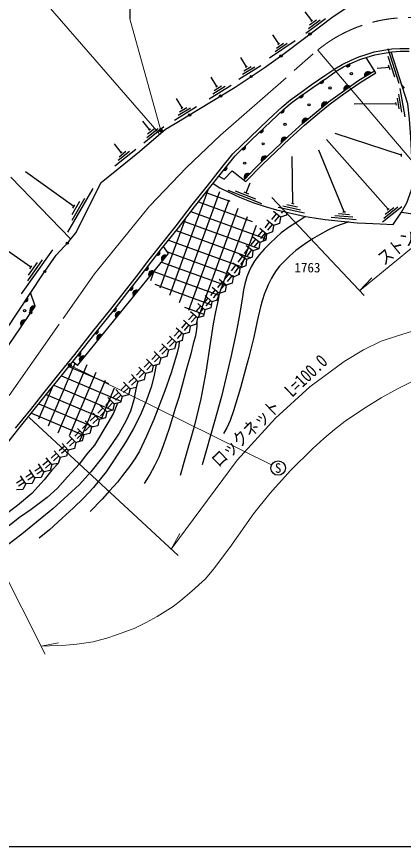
# Model space of a CAD drawing. Units: millimetres, scale not verified. Extents: x 40000 to 680000, y 20000 to 380000.
# Drawn here: x 402174 to 455494, y 205000 to 319441 of the extents above; entities that cross this region are included whole.
import ezdxf
from ezdxf.enums import TextEntityAlignment as Align

# ---------------------------------------------------------------- set-up
doc = ezdxf.new("R2010")
doc.units = ezdxf.units.MM
doc.header["$LTSCALE"] = 1000
doc.linetypes.add('CHAIN', pattern=[18.5, 12, -1.5, 3.5, -1.5])
for name, color, linetype, lineweight in [('M-BGD', 7, 'Continuous', 25), ('M-BMK', 2, 'CHAIN', 13), ('M-STR-HTXT', 7, 'Continuous', 13), ('M-STR-STRC', 7, 'Continuous', 25), ('M-TTL-BAND', 7, 'Continuous', 25)]:
    doc.layers.add(name, color=color, linetype=linetype, lineweight=lineweight)
doc.layers.add('M-BMK-HTXT', color=7, linetype='Continuous')
doc.styles.add('ＭＳ ゴシック', font='')
doc.styles.get('ＭＳ ゴシック').set_extended_font_data('MS Gothic')

msp = doc.modelspace()

# ---------------------------------------------------------------- hatches: boundary and pattern name
at = {"layer": 'M-BGD'}
for points in [[(442496, 316941, -0.41421), (442526, 317151, -0.41421), (442736, 317121, -1)], [(438502, 313932, -0.41421), (438538, 314142, -0.41421), (438747, 314106, -1)], [(447563, 312649), (448123, 312927, -0.84072)], [(434389, 311091, -0.41421), (434430, 311299, -0.41421), (434638, 311257, -1)], [(450153, 311157, -0.82183), (451003, 311666)], [(443958, 310329), (444473, 310685, -0.84072)], [(447311, 309238, -0.82183), (448121, 309809)], [(430173, 308405, -1), (430429, 308561, -0.41421), (430379, 308354, -0.41421)], [(441148, 308351), (441657, 308715, -0.84072)], [(444261, 306910, -0.82183), (445027, 307539)], [(425902, 305804, -1), (426159, 305960, -0.41421), (426108, 305754, -0.41421)], [(438552, 306230), (439006, 306660, -0.84072)], [(441599, 304678, -0.82183), (442350, 305323)], [(435671, 303502), (436125, 303932, -0.84072)], [(438709, 302026, -0.82183), (439428, 302708)], [(433221, 301144), (433669, 301581, -0.84072)], [(435953, 299414, -0.82183), (436672, 300096)], [(430716, 298276), (431107, 298764, -0.84072)], [(433626, 297034, -0.82183), (434317, 297744)], [(409060, 288091, -0.41421), (409051, 288303, -0.41421), (409263, 288312, -1)], [(421485, 286563), (421868, 287058, -0.84072)], [(422244, 285722, -0.82183), (422869, 286491)], [(419880, 284492), (420264, 284986, -0.84072)], [(405978, 284168, -0.41421), (405940, 284377, -0.41421), (406149, 284415, -1)], [(420473, 283545, -0.82183), (421098, 284314)], [(417760, 281747), (418142, 282243, -0.84072)], [(418307, 280881, -0.82183), (418932, 281650)], [(403294, 280142), (403640, 280663, -0.84072)], [(404162, 278658, -0.82183), (404721, 279476)], [(415460, 278802), (415845, 279295, -0.84072)], [(404037, 278476, -0.41421), (403998, 278685, -0.41421), (404207, 278724, -1)], [(415894, 277913, -0.82183), (416519, 278682)], [(402852, 276742, -0.82183), (403411, 277560)], [(412983, 275730), (413376, 276218, -0.84072)], [(413333, 274763, -0.82183), (413958, 275532)], [(410581, 272702), (410970, 273192, -0.84072)], [(410936, 271814, -0.82183), (411561, 272583)]]:
    msp.add_hatch(color=256, dxfattribs=at).paths.add_polyline_path(points)
at = {"layer": 'M-STR-HTXT'}
for points in [[(422275, 303873, -1), (421836, 303633, -0.41421), (421936, 303973, -0.41421)], [(409689, 271526, -0.41421), (409686, 271173, -0.41421), (409332, 271176, -1)]]:
    msp.add_hatch(color=256, dxfattribs=at).paths.add_polyline_path(points)

# ---------------------------------------------------------------- linework, layer by layer
at = {"layer": 'M-BGD'}
for p, q in [((442869, 318885), (441973, 320087)), ((442063, 317162), (444750, 319164)), ((442426, 317806), (444030, 319001)), ((442567, 318285), (443530, 319002)), ((442757, 318801), (442981, 318968)), ((437047, 313759), (440581, 316135)), ((438312, 315694), (437475, 316939)), ((437817, 314638), (439476, 315754)), ((437981, 315110), (438977, 315780)), ((438195, 315616), (438428, 315772)), ((454891, 310227), (453380, 314993)), ((433854, 312520), (433071, 313800)), ((454303, 311089), (453396, 313949)), ((432797, 310818), (435851, 312686)), ((433314, 311486), (435020, 312530)), ((433499, 311951), (434523, 312577)), ((433735, 312447), (433974, 312593)), ((448123, 312927), (447563, 312649)), ((453564, 312428), (451885, 312293)), ((453669, 312095), (453458, 312762)), ((450153, 311157), (451003, 311666)), ((429764, 309815), (428981, 311095)), ((444473, 310685), (443958, 310329)), ((428706, 308114), (431760, 309982)), ((429224, 308782), (430930, 309825)), ((429408, 309246), (430432, 309873)), ((429644, 309742), (429883, 309888)), ((447311, 309238), (448121, 309809)), ((455718, 305614), (455050, 309504)), ((455636, 309566), (455254, 310074)), ((455486, 309766), (455378, 309685)), ((424986, 306862), (424203, 308142)), ((441657, 308715), (441148, 308351)), ((454919, 306718), (454666, 308197)), ((455300, 306276), (454877, 308740)), ((423929, 305161), (426983, 307029)), ((424446, 305829), (426152, 306872)), ((424631, 306293), (425655, 306920)), ((424867, 306789), (425106, 306936)), ((444261, 306910), (445027, 307539)), ((454497, 307407), (448699, 307359)), ((454526, 307234), (454467, 307579)), ((439006, 306660), (438552, 306230)), ((420516, 303861), (419574, 305028)), ((441599, 304678), (442350, 305323)), ((419704, 302049), (422459, 304272)), ((420115, 302766), (421671, 304022)), ((420238, 303250), (421172, 304004)), ((420407, 303773), (420625, 303948)), ((436125, 303932), (435671, 303502)), ((455240, 300339), (446070, 303303)), ((438709, 302026), (439428, 302708)), ((453383, 292884), (444893, 302505)), ((416594, 300721), (415658, 301893)), ((415699, 298854), (418612, 301180)), ((433669, 301581), (433221, 301144)), ((447331, 292518), (443859, 301010)), ((416187, 299628), (417750, 300875)), ((416313, 300112), (417250, 300860)), ((416485, 300633), (416704, 300808)), ((435953, 299414), (436672, 300096)), ((440235, 293653), (440144, 300137)), ((455248, 300164), (455231, 300514)), ((431107, 298764), (430716, 298276)), ((410066, 293253), (403402, 298026)), ((433626, 297034), (434317, 297744)), ((433820, 295133), (434368, 296529)), ((409255, 289690), (412748, 295735)), ((428539, 295508), (423247, 280970)), ((430148, 295289), (424564, 279947)), ((431273, 295487), (435928, 293662)), ((432314, 295401), (435107, 294306)), ((433494, 295261), (434146, 295005)), ((409814, 291378), (411565, 294408)), ((431416, 294129), (425881, 278924)), ((428279, 295184), (431572, 293986)), ((409853, 292164), (410903, 293982)), ((409944, 293041), (410189, 293465)), ((427229, 293877), (434636, 291181)), ((438210, 293173), (441876, 292375)), ((438886, 293333), (441328, 292801)), ((439438, 293520), (440904, 293201)), ((440064, 293691), (440406, 293616)), ((452635, 291118), (455266, 293253)), ((452791, 291631), (454732, 293206)), ((452990, 292179), (454155, 293124)), ((453247, 292774), (453519, 292995)), ((426197, 292563), (436544, 288797)), ((432683, 292969), (427204, 277916)), ((437954, 292254), (437321, 291480)), ((438534, 291779), (437599, 292544)), ((438341, 291937), (437708, 291163)), ((438342, 292728), (438271, 292641)), ((439358, 292074), (438534, 291779)), ((438882, 292598), (438657, 292324)), ((439416, 292471), (439358, 292074)), ((446037, 292020), (448529, 291819)), ((446559, 292279), (448054, 292158)), ((447157, 292532), (447505, 292503)), ((425399, 291524), (421931, 281994)), ((425183, 291243), (435582, 287458)), ((433950, 291809), (429770, 280324)), ((437004, 291093), (436371, 290319)), ((437584, 290618), (436649, 291383)), ((437391, 290776), (436758, 290002)), ((438408, 290913), (437584, 290618)), ((438534, 291779), (438408, 290913)), ((445528, 291761), (448989, 291480)), ((424159, 289926), (434475, 286172)), ((435217, 290649), (433080, 284777)), ((436049, 289926), (435424, 289147)), ((436634, 289457), (435700, 290207)), ((436439, 289613), (435813, 288834)), ((436509, 289557), (436101, 288437)), ((437458, 289752), (436634, 289457)), ((437584, 290618), (437458, 289752)), ((404141, 284865), (399087, 288405)), ((423110, 288619), (433357, 284889)), ((435111, 288757), (434485, 287977)), ((435696, 288287), (434761, 289037)), ((435501, 288444), (434875, 287664)), ((436516, 288590), (435696, 288287)), ((436634, 289457), (436516, 288590)), ((402852, 281184), (407191, 287295)), ((423110, 286788), (422412, 287748)), ((434158, 287570), (433555, 286772)), ((434757, 287117), (433807, 287835)), ((434557, 287268), (433954, 286470)), ((435577, 287421), (434757, 287117)), ((435696, 288287), (435577, 287421)), ((410552, 271343), (423110, 286788)), ((421868, 287058), (421485, 286563)), ((422244, 285722), (422869, 286491)), ((422970, 286980), (432239, 283606)), ((433254, 286373), (432651, 285575)), ((433852, 285921), (432903, 286638)), ((434663, 286248), (433852, 285921)), ((434757, 287117), (434663, 286248)), ((403715, 283021), (405741, 285875)), ((403827, 283800), (405043, 285512)), ((403999, 284665), (404283, 285064)), ((420264, 284986), (419880, 284492)), ((422139, 285593), (431069, 282343)), ((432349, 285176), (431746, 284378)), ((432948, 284724), (431998, 285442)), ((433759, 285051), (432948, 284724)), ((433653, 286071), (433050, 285274)), ((433852, 285921), (433759, 285051)), ((420473, 283545), (421098, 284314)), ((421075, 284286), (420614, 283017)), ((421079, 284290), (430065, 281019)), ((431470, 284011), (430825, 283248)), ((432043, 283527), (431087, 284335)), ((432854, 283854), (432043, 283527)), ((432748, 284875), (432145, 284077)), ((432901, 284284), (432725, 283802)), ((432948, 284724), (432854, 283854)), ((430502, 282866), (429857, 282102)), ((431075, 282382), (430119, 283190)), ((431852, 283689), (431207, 282925)), ((432043, 283527), (431903, 282664)), ((418142, 282243), (417760, 281747)), ((418307, 280881), (418932, 281650)), ((421212, 282552), (429026, 279708)), ((429548, 281737), (428881, 280992)), ((430107, 281236), (429155, 282089)), ((430884, 282543), (430239, 281779)), ((431075, 282382), (430935, 281518)), ((431903, 282664), (431075, 282382)), ((403640, 280663), (403294, 280142)), ((428547, 280620), (427880, 279875)), ((429106, 280119), (428154, 280972)), ((429921, 281403), (429253, 280658)), ((430107, 281236), (429941, 280377)), ((430935, 281518), (430107, 281236)), ((404162, 278658), (404721, 279476)), ((415845, 279295), (415460, 278802)), ((425302, 279374), (427988, 278396)), ((427546, 279503), (426879, 278758)), ((428105, 279002), (427152, 279855)), ((428940, 279260), (428105, 279002)), ((428920, 280286), (428252, 279541)), ((429106, 280119), (428940, 279260)), ((429941, 280377), (429106, 280119)), ((415894, 277913), (416519, 278682)), ((426538, 278378), (425881, 277623)), ((427103, 277885), (426147, 278718)), ((427939, 278143), (427103, 277885)), ((427918, 279169), (427251, 278424)), ((428105, 279002), (427939, 278143)), ((402852, 276742), (403411, 277560)), ((425553, 277246), (424896, 276492)), ((426119, 276754), (425162, 277586)), ((426950, 277024), (426119, 276754)), ((426915, 278049), (426258, 277295)), ((427103, 277885), (426950, 277024)), ((413376, 276218), (412983, 275730)), ((424568, 276115), (423911, 275360)), ((425134, 275622), (424177, 276455)), ((425966, 275892), (425134, 275622)), ((425930, 276918), (425273, 276163)), ((426119, 276754), (425966, 275892)), ((413333, 274763), (413958, 275532)), ((423615, 275018), (422913, 274306)), ((424149, 274491), (423238, 275390)), ((423971, 274666), (423268, 273955)), ((424981, 274761), (424149, 274491)), ((424945, 275786), (424289, 275032)), ((425134, 275622), (424981, 274761)), ((422561, 273950), (421859, 273239)), ((423095, 273423), (422184, 274323)), ((422917, 273599), (422214, 272888)), ((423942, 273641), (423095, 273423)), ((424149, 274491), (423942, 273641)), ((410970, 273192), (410581, 272702)), ((410936, 271814), (411561, 272583)), ((421503, 272879), (420806, 272162)), ((422041, 272356), (421123, 273249)), ((421862, 272530), (421165, 271814)), ((422888, 272574), (422041, 272356)), ((423095, 273423), (422888, 272574)), ((410201, 271617), (406519, 262942)), ((411840, 271417), (407836, 261982)), ((410552, 271343), (409904, 271848)), ((420457, 271804), (419760, 271087)), ((420995, 271281), (420076, 272175)), ((420816, 271455), (420119, 270739)), ((420995, 271281), (420795, 270430)), ((421841, 271505), (420995, 271281)), ((422041, 272356), (421841, 271505)), ((409373, 271178), (414835, 268859)), ((413106, 270336), (409401, 261607)), ((419412, 270729), (418714, 270012)), ((419949, 270206), (419030, 271100)), ((419770, 270380), (419073, 269663)), ((419949, 270206), (419749, 269354)), ((420795, 270430), (419949, 270206)), ((408348, 269888), (416544, 266409)), ((414372, 269255), (410790, 260817)), ((417815, 268098), (416927, 269034)), ((418387, 269675), (417661, 268986)), ((418731, 269312), (418006, 268624)), ((418903, 269131), (418015, 270067)), ((418903, 269131), (418669, 268288)), ((419749, 269354), (418903, 269131)), ((407073, 268311), (405204, 263909)), ((407310, 268604), (415407, 265167)), ((415637, 268174), (413835, 263927)), ((416727, 267066), (415839, 268002)), ((417299, 268642), (416573, 267954)), ((417643, 268279), (416918, 267591)), ((417815, 268098), (417581, 267255)), ((418669, 268288), (417815, 268098)), ((406272, 267320), (414095, 264000)), ((415639, 266033), (414734, 266890)), ((416211, 267610), (415485, 266921)), ((416555, 267247), (415830, 266559)), ((416727, 267066), (416493, 266223)), ((417581, 267255), (416727, 267066)), ((405242, 266033), (412713, 262861)), ((414608, 264944), (413702, 265801)), ((415094, 266549), (414407, 265823)), ((415457, 266205), (414770, 265479)), ((415639, 266033), (415450, 265179)), ((416493, 266223), (415639, 266033)), ((404211, 264745), (411402, 261693)), ((413054, 264394), (412336, 263698)), ((413576, 263855), (412707, 264752)), ((414063, 265460), (413375, 264734)), ((414426, 265116), (413738, 264390)), ((414608, 264944), (414419, 264090)), ((415450, 265179), (414608, 264944)), ((411977, 263350), (411259, 262654)), ((412499, 262811), (411630, 263708)), ((413402, 264034), (412684, 263339)), ((413576, 263855), (413350, 263010)), ((414419, 264090), (413576, 263855)), ((410892, 262299), (410183, 261594)), ((411421, 261768), (410549, 262644)), ((412325, 262991), (411606, 262295)), ((412499, 262811), (412273, 261966)), ((413350, 263010), (412499, 262811)), ((409829, 261241), (409120, 260536)), ((410358, 260710), (409486, 261586)), ((411245, 261945), (410536, 261240)), ((411421, 261768), (411207, 260920)), ((412273, 261966), (411421, 261768)), ((408797, 260213), (408049, 259549)), ((409128, 259839), (408381, 259175)), ((409294, 259652), (408472, 260578)), ((410143, 259862), (409294, 259652)), ((410181, 260887), (409473, 260182)), ((410358, 260710), (410143, 259862)), ((411207, 260920), (410358, 260710)), ((407675, 259217), (406927, 258553)), ((408007, 258843), (407259, 258179)), ((408173, 258656), (407364, 259567)), ((408173, 258656), (407911, 257822)), ((409032, 258817), (408173, 258656)), ((409294, 259652), (409032, 258817)), ((405929, 256664), (405195, 257778)), ((406553, 258221), (405805, 257557)), ((406885, 257847), (406137, 257183)), ((407051, 257660), (406242, 258571)), ((407051, 257660), (406789, 256826)), ((407911, 257822), (407051, 257660)), ((404264, 256465), (403429, 255915)), ((404677, 255839), (403942, 256953)), ((405516, 257291), (404681, 256740)), ((405792, 256873), (404957, 256323)), ((405929, 256664), (405551, 255876)), ((406789, 256826), (405929, 256664)), ((403011, 255640), (402177, 255089)), ((403287, 255222), (402452, 254672)), ((403424, 255013), (402690, 256128)), ((404539, 256048), (403704, 255497)), ((404677, 255839), (404298, 255050)), ((405551, 255876), (404677, 255839)), ((403046, 254225), (402172, 254188)), ((403424, 255013), (403046, 254225)), ((404298, 255050), (403424, 255013))]:
    msp.add_line(p, q, dxfattribs=at)
for points in [[(398995, 273666), (405751, 283842), (407612, 286518), (409357, 288414), (410353, 289632), (413833, 296550), (419099, 300845), (422695, 303897), (424050, 304677), (432298, 309698), (436296, 312362), (438887, 314206), (442051, 316608), (445822, 319433), (449197, 321747)], [(402045, 262694), (404118, 265267), (405801, 267374), (408199, 270340), (410196, 272861), (412645, 275947), (415172, 279083), (417189, 281661), (418869, 283841), (420099, 285426), (421819, 287647), (424169, 290578), (426381, 293458), (428503, 296103), (430480, 298621), (431987, 300499), (434329, 302783), (436914, 305230), (438761, 306979), (439923, 307945), (441206, 308885), (442796, 310013), (444791, 311390), (446024, 312250), (447055, 312844), (448275, 313449), (449349, 313900), (450364, 314231), (451484, 314572), (452515, 314767), (453911, 314981), (455013, 315051), (456294, 315060)], [(400818, 260538), (402356, 262443), (404430, 265017), (406113, 267124), (408511, 270090), (410510, 272612), (412957, 275698), (415485, 278835), (417504, 281415), (419185, 283596), (420415, 285181), (422133, 287399), (424483, 290331), (426695, 293211), (428817, 295854), (430793, 298372), (432284, 300229), (434606, 302495), (437189, 304940), (439027, 306680), (440170, 307630), (441440, 308560), (443025, 309685), (445019, 311061), (446238, 311912), (447244, 312491), (448442, 313085), (449489, 313525), (450484, 313850), (451580, 314183), (452583, 314372), (453954, 314583), (455028, 314651), (456290, 314660)], [(429260, 296419), (430172, 295831), (431344, 295254), (432913, 294522), (434759, 293798), (436437, 293255), (438005, 292808), (442004, 291852), (443183, 291667), (444695, 291450), (449130, 291006), (450291, 290953), (452282, 290840), (454082, 290771), (455238, 292458), (455947, 293778), (456601, 295529), (456699, 296007), (456744, 298139), (456499, 302822), (456324, 305285), (456097, 307417), (453831, 314564)], [(430053, 297429), (430770, 297009), (431880, 298153), (433792, 296704), (436054, 299028), (439854, 302629), (441873, 304458), (443950, 306200), (445404, 307397), (447300, 308801), (449530, 310375), (451699, 311680), (450352, 313807)], [(433512, 296916), (435808, 299277), (439616, 302886), (441643, 304722), (443726, 306470), (445189, 307673), (447094, 309085), (449338, 310669), (451514, 311972)], [(442004, 291852), (441044, 291251), (439791, 290460), (438640, 289617), (437952, 288980), (437070, 288163), (436315, 287386), (435656, 286654), (435031, 285794), (434555, 285032), (434165, 284223), (433923, 283542), (433652, 282575), (433454, 281762), (433300, 280792), (432926, 278521), (432427, 275857), (431694, 272476), (431070, 269740), (430424, 267056), (429464, 263580), (427733, 257635)], [(455238, 292458), (456799, 292232)], [(447980, 291121), (446154, 290481), (445063, 289983), (443944, 289363), (442943, 288770), (441807, 288030), (440689, 287180), (439834, 286441), (439024, 285625), (438424, 285025), (437970, 284436), (437613, 283920), (437294, 283365), (436840, 282445), (436361, 281240), (436035, 280249), (435799, 279426), (435339, 277428), (434867, 275238), (434203, 272494), (433743, 270836), (433047, 268263), (432077, 265078), (431610, 263716), (431164, 262728), (430711, 261937)], [(398303, 270090), (404727, 279485), (404113, 281375)], [(429941, 280377), (429603, 278716), (429265, 277072), (428855, 274368), (428260, 270411), (427567, 266716), (426644, 262903), (425395, 258582), (424714, 256170)], [(427027, 277455), (427018, 276695), (426942, 276019), (426817, 275412), (426535, 274304), (426174, 272925), (425521, 270538), (425003, 268589), (424521, 266899), (424099, 265546), (423194, 262625), (422382, 260258), (421770, 258672), (421168, 257474), (420528, 256309), (419780, 255060)], [(424565, 274626), (424518, 274043), (424296, 273058), (424064, 272305), (423462, 270302), (422607, 267823), (421114, 263854), (420079, 261568), (419100, 259488), (418560, 258586), (417732, 257401), (416785, 256131), (416080, 255235), (414961, 254038), (413963, 252876), (412323, 251185)], [(421418, 271393), (421127, 269983), (420750, 268469), (420054, 266388), (419219, 264409), (418236, 262522), (417223, 260779), (415545, 258175), (414510, 256661), (412779, 254485), (411427, 253052), (409962, 251637), (408462, 250271), (406715, 248672), (405289, 247528)], [(418669, 268288), (418337, 266606), (417858, 265036), (417221, 263625), (416301, 262010), (415155, 260280), (414026, 258680), (412416, 256679), (410838, 254892), (409249, 253438), (407185, 251554), (404931, 249725), (402889, 248058), (400974, 246600), (400084, 245898)], [(416066, 266128), (415513, 264743), (414754, 263402), (412898, 260347), (411771, 258983), (410828, 257765), (409186, 255960), (407821, 254420), (406385, 253121), (405472, 252409), (404169, 251482), (402582, 250371), (400356, 248619), (398501, 247202), (397014, 246030), (395133, 244478)], [(407911, 257822), (407041, 256880), (405961, 255538), (404272, 253684), (402317, 252019), (400407, 250574), (398988, 249681), (397150, 248564), (396174, 247948), (395378, 247312), (394455, 246520), (393389, 245593)]]:
    msp.add_lwpolyline(points, dxfattribs=at)
for centre in [(442616, 317031), (438624, 314019), (434514, 311174), (448319, 311569), (445366, 309602), (430301, 308483), (442480, 307265), (426030, 305882), (439175, 304593), (436160, 301900), (433624, 299221), (409161, 288201), (406063, 284291), (403274, 278887), (404122, 278600)]:
    msp.add_circle(centre, 150, dxfattribs=at)
for centre, radius, start, end in [((447819, 312837), 318, 216.26086, 16.4786), ((450628, 311327), 505, 42.08781, 199.746), ((444185, 310552), 318, 224.50203, 24.71976), ((447772, 309443), 505, 46.39512, 204.05331), ((441371, 308578), 318, 225.41126, 25.62899), ((444706, 307149), 505, 50.60586, 208.26405), ((438741, 306485), 318, 233.33072, 33.54845), ((442038, 304926), 505, 51.81229, 209.47048), ((435860, 303757), 318, 233.3201, 33.53783), ((439136, 302296), 505, 54.63095, 212.28915), ((433407, 301401), 318, 234.17449, 34.39223), ((436380, 299684), 505, 54.63095, 212.28915), ((430869, 298554), 318, 241.14423, 41.36197), ((434042, 297321), 505, 56.97037, 214.62856), ((421633, 286844), 318, 242.14504, 42.36277), ((422632, 286045), 505, 62.0581, 219.71629), ((420029, 284773), 318, 242.07326, 42.29099), ((420862, 283868), 505, 62.0581, 219.71629), ((417908, 282028), 318, 242.27098, 42.48871), ((418696, 281204), 505, 62.0581, 219.71629), ((403422, 280433), 318, 246.31127, 46.529), ((404522, 279012), 505, 66.80629, 224.46448), ((415610, 279082), 318, 241.8504, 42.06813), ((416283, 278236), 505, 62.0581, 219.71629), ((403212, 277096), 505, 66.80629, 224.46448), ((413137, 276008), 318, 241.02421, 41.24195), ((413721, 275086), 505, 62.0581, 219.71629), ((410733, 272981), 318, 241.4706, 41.68833), ((411324, 272137), 505, 62.0581, 219.71629)]:
    msp.add_arc(centre, radius, start, end, dxfattribs=at)
at = {"layer": 'M-BMK'}
msp.add_lwpolyline([(401170, 267184), (408580, 277817), (412918, 283964), (420523, 293328), (425584, 298607), (430298, 303089), (443683, 314833)], dxfattribs=at)
msp.add_arc((456295, 299311), 20000, 55.97961, 129.09326, dxfattribs=at)
at = {"layer": 'M-STR-HTXT'}
for p, q in [((404645, 323096), (421821, 303326)), ((422055, 303753), (417776, 319125)), ((443683, 314833), (460177, 295377)), ((401365, 297275), (409619, 288805)), ((437358, 294507), (450078, 280970)), ((449465, 281623), (451126, 283430)), ((409510, 271351), (437332, 257625)), ((403895, 264132), (424449, 245125)), ((395310, 252890), (406119, 231507)), ((423504, 245999), (424674, 248157)), ((405549, 232634), (407966, 233068))]:
    msp.add_line(p, q, dxfattribs=at)
for points in [[(449465, 281623), (461415, 291444), (465476, 295064)], [(423504, 245999), (432574, 258275), (437884, 264082), (442605, 268366), (447350, 271885), (449994, 273463), (452422, 274669), (454537, 275364), (456771, 276047), (458745, 276473), (459743, 276630), (461770, 276865)], [(405549, 232634), (408945, 232763), (410470, 232879), (411456, 233018), (412719, 233212), (413746, 233490), (414593, 233740), (415939, 234184), (418396, 235030), (420030, 235867), (421557, 236714), (423751, 238072), (424797, 238895), (426316, 240183), (428200, 241904), (429306, 243213), (431575, 246217), (434836, 250888), (437098, 253683), (439935, 256858), (443003, 259894), (444519, 261259), (446001, 262474), (447483, 263623), (450005, 265326), (452420, 266874), (454684, 268089), (456633, 269071)]]:
    msp.add_lwpolyline(points, dxfattribs=at)
for centre in [(422055, 303753), (409510, 271351)]:
    msp.add_circle(centre, 250, dxfattribs=at)
at = {"layer": 'M-STR-STRC'}
msp.add_line((417776, 321124), (417776, 319125), dxfattribs=at)
msp.add_circle((438229, 257183), 1000, dxfattribs=at)
at = {"layer": 'M-TTL-BAND'}
msp.add_line((40000, 205000), (579000, 205000), dxfattribs=at)

# ---------------------------------------------------------------- texts
at = {"layer": 'M-BMK-HTXT', "style": 'ＭＳ ゴシック'}
msp.add_text('1763', height=1320, dxfattribs=at).set_placement((442264, 284822), align=Align.MIDDLE_CENTER)
at = {"layer": 'M-STR-HTXT', "style": 'ＭＳ ゴシック', "width": 0.8}
for s, rotation, p in [('ストンガード', 39.415, (457823, 288425)), ('ロックネット\u3000L=100.0', 43.791, (438004, 264021))]:
    msp.add_text(s, height=1833, rotation=rotation, dxfattribs=at).set_placement(p, align=Align.BOTTOM_CENTER)
at = {"layer": 'M-STR-STRC', "style": 'ＭＳ ゴシック'}
msp.add_text('S', height=1320, dxfattribs=at).set_placement((438229, 257183), align=Align.MIDDLE_CENTER)

doc.saveas('drawing.dxf')
